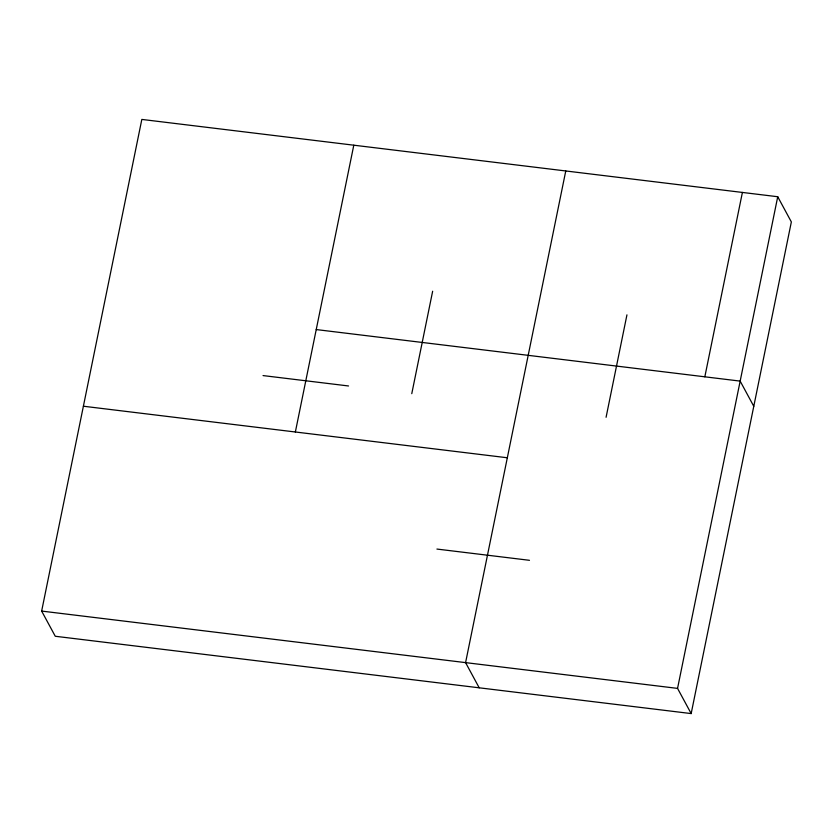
<?xml version="1.0" encoding="UTF-8"?>
<svg xmlns="http://www.w3.org/2000/svg" width="833" height="833" viewBox="0 0 833 833"><rect width="100%" height="100%" fill="white"/><g stroke="black" fill="none" stroke-linecap="round" stroke-linejoin="round"><path stroke-width="1.25" d="M41.65 611.078L141.829 119.421L777.73 196.734L791.35 221.922L691.171 713.579L55.27 636.266L41.65 611.078L677.552 688.391L691.171 713.579M295.361 431.994L353.796 145.192M411.773 393.665L432.65 291.227M565.763 170.963L465.585 662.62L479.204 687.808M606.08 417.291L626.947 314.853M704.833 376.808L742.401 192.433M677.552 688.391L777.73 196.734M316.228 329.566L740.162 381.108L753.782 406.296M263.041 375.579L348.538 385.971M83.394 406.223L507.328 457.765M436.919 549.062L529.476 560.307"/></g></svg>
